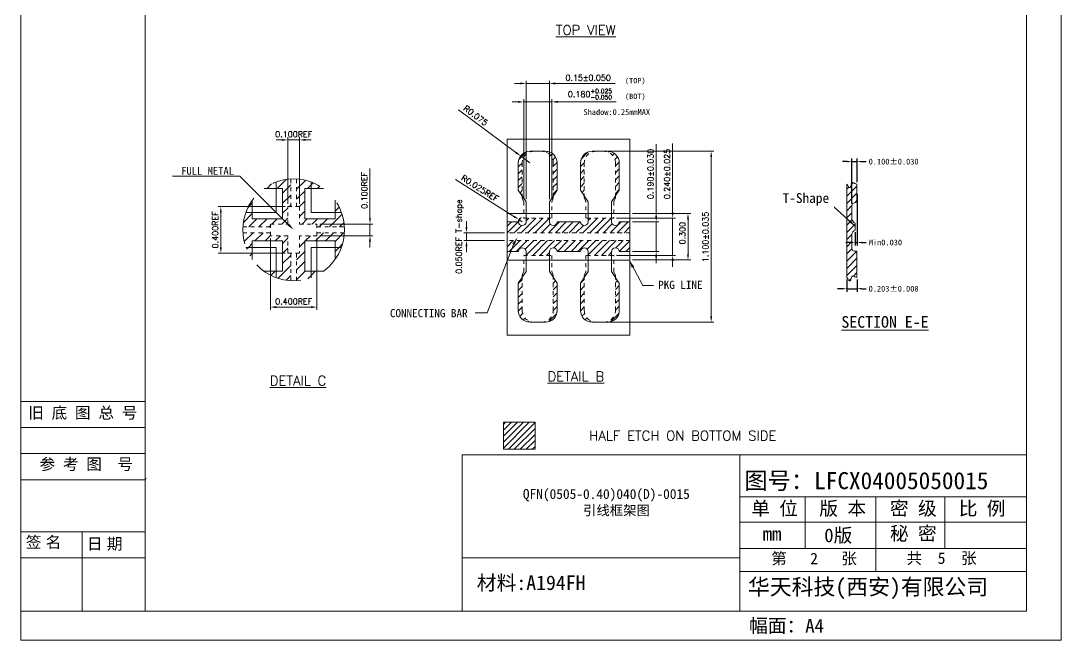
# Model space of a CAD drawing. Extents: x -140 to 3541, y -503 to -95.
# Drawn here: x 3329.83 to 3356.62, y -289.59 to -273.64 of the extents above; entities that cross this region are included whole.
import ezdxf
from ezdxf import colors
from ezdxf.entities.mleader import LeaderData, LeaderLine
from ezdxf.enums import TextEntityAlignment as Align
from ezdxf.math import Vec2, Vec3

# ---------------------------------------------------------------- set-up
doc = ezdxf.new("R2010")
doc.units = 0
doc.header["$LTSCALE"] = 5
doc.header["$MEASUREMENT"] = 0
doc.header["$PDMODE"] = 3
doc.linetypes.add('HIDDEN', pattern=[0.375, 0.25, -0.125])
doc.layers.get('0').update_dxf_attribs({"linetype": 'CONTINUOUS'})
doc.layers.get('Defpoints').update_dxf_attribs({"linetype": 'CONTINUOUS'})
for name, color, linetype in [('1', 7, 'CONTINUOUS'), ('1D', 4, 'CONTINUOUS'), ('2D', 4, 'CONTINUOUS'), ('EACH01', 4, 'CONTINUOUS'), ('ETCH', 4, 'CONTINUOUS'), ('PKG', 2, 'CONTINUOUS'), ('标注', 4, 'CONTINUOUS')]:
    doc.layers.add(name, color=color, linetype=linetype)
doc.layers.add('图层1实体', color=7, linetype='CONTINUOUS', lineweight=18)
doc.layers.add('标注线', color=3, linetype='CONTINUOUS', lineweight=18)
doc.styles.add('SIMPLEX', font='SIMPLEX')
doc.styles.get("Standard").update_dxf_attribs({"font": 'romans.shx', "bigfont": 'bigfont.shx'})
doc.styles.add('宋体', font='')
doc.styles.get('宋体').set_extended_font_data('SimSun')
doc.dimstyles.new('2', dxfattribs={"dimtxt": 0.21, "dimasz": 0.21, "dimexe": 0.07, "dimexo": 0.07, "dimgap": 0.07, "dimtad": 0, "dimdec": 3, "dimzin": 1, "dimdsep": 46, "dimtxsty": 'Standard', "dimcen": 0.009, "dimclrd": 256, "dimclre": 256, "dimclrt": 256, "dimadec": 0, "dimazin": 1, "dimtm": 1.25, "dimtfac": 1, "dimtdec": 3, "dimtofl": 0, "dimtmove": 0, "dimatfit": 3, "dimfxl": 0.0072, "dimtolj": 1, "dimtzin": 0, "dimlwd": -1, "dimlwe": -1, "dimarcsym": 0})
doc.dimstyles.new('ISO-25', dxfattribs={"dimtxt": 2.5, "dimasz": 2.5, "dimexe": 1.25, "dimexo": 0.625, "dimtad": 1, "dimtxsty": 'Standard', "dimcen": 2.5, "dimadec": 0, "dimazin": 0, "dimtfac": 1, "dimtmove": 0, "dimatfit": 3, "dimfxl": 1, "dimarcsym": 0})
doc.dimstyles.get("Standard").update_dxf_attribs({"dimscale": 4.5, "dimtxt": 0.16, "dimasz": 0.12, "dimexe": 0.08, "dimexo": 0.05, "dimgap": 0.08, "dimtad": 0, "dimdec": 3, "dimzin": 0, "dimdsep": 46, "dimtxsty": 'Standard', "dimcen": 0.09, "dimadec": 0, "dimazin": 0, "dimtfac": 1, "dimtdec": 3, "dimtmove": 0, "dimatfit": 3, "dimfxl": 1, "dimtolj": 1, "dimtzin": 0, "dimarcsym": 0})
doc.dimstyles.new('副本Standard', dxfattribs={"dimtxt": 0.05, "dimasz": 0.05, "dimexe": 0.07, "dimexo": 0.07, "dimgap": 0.07, "dimtad": 1, "dimzin": 1, "dimdsep": 46, "dimtxsty": 'SIMPLEX', "dimcen": 0.1, "dimclrd": 256, "dimclre": 256, "dimclrt": 256, "dimadec": 0, "dimazin": 0, "dimtfac": 1, "dimtofl": 0, "dimtmove": 0, "dimatfit": 0, "dimfxl": 1, "dimlwd": -1, "dimlwe": -1, "dimarcsym": 0})
pattern_1 = [(45, (1044.50145, -960.38272), (-0.129652448, 0.129652448), [])]

# ---------------------------------------------------------------- blocks, each defined once
blk = doc.blocks.new('*D126')
at = {"layer": 'Defpoints', "color": 0}
for p in [(3343.498, -275.731), (3342.778, -278.302), (3343.498, -278.302)]:
    blk.add_point(p, dxfattribs=at)
at = {"layer": '标注', "color": 4, "linetype": 'Continuous', "lineweight": 0}
for p, q in [((3342.778, -278.232), (3342.778, -275.661)), ((3343.498, -278.232), (3343.498, -275.661)), ((3342.628, -275.731), (3342.478, -275.731)), ((3342.778, -275.731), (3343.498, -275.731)), ((3343.648, -275.731), (3345.154, -275.731))]:
    blk.add_line(p, q, dxfattribs=at)
at = {"layer": '标注', "color": 4}
for points in [[(3342.628, -275.756), (3342.628, -275.706), (3342.778, -275.731)], [(3343.648, -275.706), (3343.648, -275.756), (3343.498, -275.731)]]:
    blk.add_solid(points, dxfattribs=at)
at = {"layer": '标注', "color": 4, "lineweight": 0, "insert": (3344.483, -275.531), "char_height": 0.15, "attachment_point": 5, "style": 'SIMPLEX'}
blk.add_mtext('\\A1;0.180{\\H0.74667x;\\S+0.025^ -0.050;}', dxfattribs=at)
blk = doc.blocks.new('*D127')
at = {"layer": 'Defpoints', "color": 0}
for p in [(3345.512, -278.822), (3345.512, -279.582), (3346.189, -279.582)]:
    blk.add_point(p, dxfattribs=at)
at = {"layer": '标注', "linetype": 'Continuous', "lineweight": 0}
for p, q in [((3346.189, -278.672), (3346.189, -276.815)), ((3345.582, -278.822), (3346.259, -278.822)), ((3346.189, -278.822), (3346.189, -279.582)), ((3345.582, -279.582), (3346.259, -279.582)), ((3346.189, -279.732), (3346.189, -279.882))]:
    blk.add_line(p, q, dxfattribs=at)
at = {"layer": '标注'}
for points in [[(3346.164, -278.672), (3346.214, -278.672), (3346.189, -278.822)], [(3346.214, -279.732), (3346.164, -279.732), (3346.189, -279.582)]]:
    blk.add_solid(points, dxfattribs=at)
at = {"layer": '标注', "lineweight": 0, "insert": (3346.044, -277.585), "char_height": 0.15, "attachment_point": 5, "rotation": 90, "style": 'SIMPLEX'}
blk.add_mtext('0.190%%P0.030', dxfattribs=at)
blk = doc.blocks.new('*D128')
at = {"layer": 'Defpoints', "color": 0}
for p in [(3345.098, -278.722), (3345.098, -279.682), (3346.613, -279.682)]:
    blk.add_point(p, dxfattribs=at)
at = {"layer": '标注', "color": 1, "linetype": 'Continuous', "lineweight": 0}
for p, q in [((3346.613, -278.572), (3346.613, -276.804)), ((3345.168, -278.722), (3346.683, -278.722)), ((3346.613, -278.722), (3346.613, -279.682)), ((3345.168, -279.682), (3346.683, -279.682)), ((3346.613, -279.832), (3346.613, -279.982))]:
    blk.add_line(p, q, dxfattribs=at)
at = {"layer": '标注', "color": 1}
for points in [[(3346.588, -278.572), (3346.638, -278.572), (3346.613, -278.722)], [(3346.638, -279.832), (3346.588, -279.832), (3346.613, -279.682)]]:
    blk.add_solid(points, dxfattribs=at)
at = {"layer": '标注', "color": 0, "lineweight": 0, "insert": (3346.468, -277.588), "char_height": 0.15, "attachment_point": 5, "rotation": 90, "style": 'SIMPLEX'}
blk.add_mtext('0.240%%P0.025', dxfattribs=at)
blk = doc.blocks.new('*D129')
at = {"layer": 'Defpoints', "color": 0}
for p in [(3345.512, -278.602), (3345.512, -279.802), (3347.008, -279.802)]:
    blk.add_point(p, dxfattribs=at)
at = {"layer": '标注', "linetype": 'Continuous', "lineweight": 0}
for p, q in [((3345.582, -278.602), (3347.078, -278.602)), ((3347.008, -278.752), (3347.008, -279.652)), ((3345.582, -279.802), (3347.078, -279.802))]:
    blk.add_line(p, q, dxfattribs=at)
at = {"layer": '标注'}
for points in [[(3347.033, -278.752), (3346.983, -278.752), (3347.008, -278.602)], [(3346.983, -279.652), (3347.033, -279.652), (3347.008, -279.802)]]:
    blk.add_solid(points, dxfattribs=at)
at = {"layer": '标注', "lineweight": 0, "insert": (3346.863, -279.111), "char_height": 0.15, "attachment_point": 5, "rotation": 90, "style": 'SIMPLEX'}
blk.add_mtext('0.300', dxfattribs=at)
blk = doc.blocks.new('*D130')
at = {"layer": 'Defpoints', "color": 0}
for p in [(3344.772, -277.002), (3344.738, -281.402), (3347.605, -281.402)]:
    blk.add_point(p, dxfattribs=at)
at = {"layer": '标注', "linetype": 'Continuous', "lineweight": 0}
for p, q in [((3344.842, -277.002), (3347.675, -277.002)), ((3347.605, -277.152), (3347.605, -281.252)), ((3344.808, -281.402), (3347.675, -281.402))]:
    blk.add_line(p, q, dxfattribs=at)
at = {"layer": '标注'}
for points in [[(3347.63, -277.152), (3347.58, -277.152), (3347.605, -277.002)], [(3347.58, -281.252), (3347.63, -281.252), (3347.605, -281.402)]]:
    blk.add_solid(points, dxfattribs=at)
at = {"layer": '标注', "lineweight": 0, "insert": (3347.46, -279.208), "char_height": 0.15, "attachment_point": 5, "rotation": 90, "style": 'SIMPLEX'}
blk.add_mtext('1.100%%P0.035', dxfattribs=at)
blk = doc.blocks.new('*D158')
at = {"layer": 'Defpoints', "color": 0}
for p in [(3342.698, -277.123), (3342.938, -277.302)]:
    blk.add_point(p, dxfattribs=at)
at = {"layer": '标注', "linetype": 'Continuous', "lineweight": 0}
for p, q in [((3341.098, -275.933), (3342.577, -277.034)), ((3342.938, -277.302), (3342.698, -277.123))]:
    blk.add_line(p, q, dxfattribs=at)
at = {"layer": '标注'}
blk.add_solid([(3342.562, -277.054), (3342.592, -277.014), (3342.698, -277.123)], dxfattribs=at)
at = {"layer": '标注', "lineweight": 0, "insert": (3341.541, -276.082), "char_height": 0.15, "attachment_point": 5, "rotation": 323.3438, "style": 'SIMPLEX'}
blk.add_mtext('R0.075', dxfattribs=at)
blk = doc.blocks.new('*D160')
at = {"layer": 'Defpoints', "color": 0}
for p in [(3342.654, -278.761), (3342.739, -278.815)]:
    blk.add_point(p, dxfattribs=at)
at = {"layer": '标注', "linetype": 'Continuous', "lineweight": 0}
for p, q in [((3341.018, -277.727), (3342.527, -278.681)), ((3342.739, -278.815), (3342.654, -278.761))]:
    blk.add_line(p, q, dxfattribs=at)
at = {"layer": '标注', "linetype": 'Continuous'}
blk.add_arc((3342.739, -278.815), 0.1, 106.7349, 184.3621, dxfattribs=at)
at = {"layer": '标注'}
blk.add_solid([(3342.514, -278.702), (3342.541, -278.66), (3342.654, -278.761)], dxfattribs=at)
at = {"layer": '标注', "lineweight": 0, "insert": (3341.65, -277.955), "char_height": 0.15, "attachment_point": 5, "rotation": 327.7095, "style": 'SIMPLEX'}
blk.add_mtext('R0.025REF', dxfattribs=at)
blk = doc.blocks.new('*D358')
at = {"layer": 'Defpoints', "color": 0}
for p in [(3343.438, -275.255), (3342.838, -278.302), (3343.438, -278.302)]:
    blk.add_point(p, dxfattribs=at)
at = {"layer": '标注', "color": 4, "linetype": 'Continuous', "lineweight": 0}
for p, q in [((3342.688, -275.255), (3342.538, -275.255)), ((3342.838, -278.232), (3342.838, -275.185)), ((3342.838, -275.255), (3343.438, -275.255)), ((3343.438, -278.232), (3343.438, -275.185)), ((3343.588, -275.255), (3345.135, -275.255))]:
    blk.add_line(p, q, dxfattribs=at)
at = {"layer": '标注', "color": 4}
for points in [[(3342.688, -275.28), (3342.688, -275.23), (3342.838, -275.255)], [(3343.588, -275.23), (3343.588, -275.28), (3343.438, -275.255)]]:
    blk.add_solid(points, dxfattribs=at)
at = {"layer": '标注', "color": 4, "lineweight": 0, "insert": (3344.437, -275.11), "char_height": 0.15, "attachment_point": 5, "style": 'SIMPLEX'}
blk.add_mtext('\\A1;0.15%%P0.050', dxfattribs=at)
blk = doc.blocks.new('*D359')
at = {"layer": 'Defpoints', "color": 0}
for p in [(3337.004, -276.71), (3336.704, -278.426), (3337.004, -278.426)]:
    blk.add_point(p, dxfattribs=at)
at = {"layer": '标注', "linetype": 'Continuous', "lineweight": 0}
for p, q in [((3336.554, -276.71), (3336.404, -276.71)), ((3336.704, -278.356), (3336.704, -276.64)), ((3336.704, -276.71), (3337.004, -276.71)), ((3337.004, -278.356), (3337.004, -276.64)), ((3337.154, -276.71), (3337.304, -276.71))]:
    blk.add_line(p, q, dxfattribs=at)
at = {"layer": '标注'}
for points in [[(3336.554, -276.735), (3336.554, -276.685), (3336.704, -276.71)], [(3337.154, -276.685), (3337.154, -276.735), (3337.004, -276.71)]]:
    blk.add_solid(points, dxfattribs=at)
at = {"layer": '标注', "lineweight": 0, "insert": (3336.854, -276.565), "char_height": 0.15, "attachment_point": 5, "style": 'SIMPLEX'}
blk.add_mtext('0.100REF', dxfattribs=at)
blk = doc.blocks.new('*D360')
at = {"layer": 'Defpoints', "color": 0}
for p in [(3336.704, -278.426), (3334.978, -279.626), (3336.704, -279.626)]:
    blk.add_point(p, dxfattribs=at)
at = {"layer": '标注', "linetype": 'Continuous', "lineweight": 0}
for p, q in [((3336.634, -278.426), (3334.908, -278.426)), ((3334.978, -278.576), (3334.978, -279.476)), ((3336.634, -279.626), (3334.908, -279.626))]:
    blk.add_line(p, q, dxfattribs=at)
at = {"layer": '标注'}
for points in [[(3335.003, -278.576), (3334.953, -278.576), (3334.978, -278.426)], [(3334.953, -279.476), (3335.003, -279.476), (3334.978, -279.626)]]:
    blk.add_solid(points, dxfattribs=at)
at = {"layer": '标注', "lineweight": 0, "insert": (3334.833, -279.026), "char_height": 0.15, "attachment_point": 5, "rotation": 90, "style": 'SIMPLEX'}
blk.add_mtext('0.400REF', dxfattribs=at)
blk = doc.blocks.new('*D361')
at = {"layer": 'Defpoints', "color": 0}
for p in [(3337.454, -278.876), (3337.454, -279.176), (3338.819, -279.176)]:
    blk.add_point(p, dxfattribs=at)
at = {"layer": '标注', "linetype": 'Continuous', "lineweight": 0}
for p, q in [((3338.819, -278.726), (3338.819, -277.443)), ((3337.524, -278.876), (3338.889, -278.876)), ((3338.819, -278.876), (3338.819, -279.176)), ((3337.524, -279.176), (3338.889, -279.176)), ((3338.819, -279.326), (3338.819, -279.476))]:
    blk.add_line(p, q, dxfattribs=at)
at = {"layer": '标注'}
for points in [[(3338.794, -278.726), (3338.844, -278.726), (3338.819, -278.876)], [(3338.844, -279.326), (3338.794, -279.326), (3338.819, -279.176)]]:
    blk.add_solid(points, dxfattribs=at)
at = {"layer": '标注', "lineweight": 0, "insert": (3338.674, -278.01), "char_height": 0.15, "attachment_point": 5, "rotation": 90, "style": 'SIMPLEX'}
blk.add_mtext('0.100REF', dxfattribs=at)
blk = doc.blocks.new('*D362')
at = {"layer": 'Defpoints', "color": 0}
for p in [(3336.254, -279.176), (3337.454, -279.176), (3337.454, -281.015)]:
    blk.add_point(p, dxfattribs=at)
at = {"layer": '标注', "linetype": 'Continuous', "lineweight": 0}
for p, q in [((3336.254, -279.246), (3336.254, -281.085)), ((3337.454, -279.246), (3337.454, -281.085)), ((3336.404, -281.015), (3337.304, -281.015))]:
    blk.add_line(p, q, dxfattribs=at)
at = {"layer": '标注'}
for points in [[(3336.404, -280.99), (3336.404, -281.04), (3336.254, -281.015)], [(3337.304, -281.04), (3337.304, -280.99), (3337.454, -281.015)]]:
    blk.add_solid(points, dxfattribs=at)
at = {"layer": '标注', "lineweight": 0, "insert": (3336.854, -280.87), "char_height": 0.15, "attachment_point": 5, "style": 'SIMPLEX'}
blk.add_mtext('0.400REF', dxfattribs=at)
blk = doc.blocks.new('*D363')
at = {"layer": 'Defpoints', "color": 0}
for p in [(3342.351, -279.102), (3341.303, -279.302), (3342.351, -279.302)]:
    blk.add_point(p, dxfattribs=at)
at = {"layer": '标注', "linetype": 'Continuous', "lineweight": 0}
for p, q in [((3341.303, -278.952), (3341.303, -278.802)), ((3342.281, -279.102), (3341.233, -279.102)), ((3341.303, -279.102), (3341.303, -279.302)), ((3342.281, -279.302), (3341.233, -279.302)), ((3341.303, -279.452), (3341.303, -279.602))]:
    blk.add_line(p, q, dxfattribs=at)
at = {"layer": '标注'}
for points in [[(3341.278, -278.952), (3341.328, -278.952), (3341.303, -279.102)], [(3341.328, -279.452), (3341.278, -279.452), (3341.303, -279.302)]]:
    blk.add_solid(points, dxfattribs=at)
at = {"layer": '标注', "lineweight": 0, "insert": (3341.133, -279.202), "char_height": 0.15, "attachment_point": 5, "rotation": 90, "style": 'SIMPLEX'}
blk.add_mtext('0.050REF T-shape', dxfattribs=at)
blk = doc.blocks.new('*D370')
at = {"layer": 'Defpoints', "color": 0}
for p in [(3351.097, -280.255), (3351.36, -280.255), (3351.36, -280.542)]:
    blk.add_point(p, dxfattribs=at)
at = {"layer": '标注', "color": 0, "lineweight": -2}
for p, q in [((3351.097, -280.305), (3351.097, -280.622)), ((3351.36, -280.305), (3351.36, -280.622)), ((3350.977, -280.542), (3350.857, -280.542)), ((3351.097, -280.542), (3351.36, -280.542)), ((3351.48, -280.542), (3351.6, -280.542))]:
    blk.add_line(p, q, dxfattribs=at)
at = {"layer": '标注', "color": 0}
for points in [[(3350.977, -280.562), (3350.977, -280.522), (3351.097, -280.542)], [(3351.48, -280.522), (3351.48, -280.562), (3351.36, -280.542)]]:
    blk.add_solid(points, dxfattribs=at)
at = {"layer": '标注', "color": 0, "insert": (3352.302, -280.542), "char_height": 0.15, "attachment_point": 5, "style": '宋体'}
blk.add_mtext('\\A1;0.203%%p0.008', dxfattribs=at)
blk = doc.blocks.new('*D371')
at = {"layer": 'Defpoints', "color": 0}
for p in [(3351.36, -277.269), (3351.36, -277.852), (3351.228, -278.394)]:
    blk.add_point(p, dxfattribs=at)
at = {"layer": '标注', "color": 0, "lineweight": -2}
for p, q in [((3351.108, -277.269), (3350.988, -277.269)), ((3351.228, -278.344), (3351.228, -277.189)), ((3351.228, -277.269), (3351.36, -277.269)), ((3351.36, -277.802), (3351.36, -277.189)), ((3351.48, -277.269), (3351.6, -277.269))]:
    blk.add_line(p, q, dxfattribs=at)
at = {"layer": '标注', "color": 0}
for points in [[(3351.108, -277.289), (3351.108, -277.249), (3351.228, -277.269)], [(3351.48, -277.249), (3351.48, -277.289), (3351.36, -277.269)]]:
    blk.add_solid(points, dxfattribs=at)
at = {"layer": '标注', "color": 0, "insert": (3352.303, -277.269), "char_height": 0.15, "attachment_point": 5, "style": '宋体'}
blk.add_mtext('\\A1;0.100%%p0.030', dxfattribs=at)
blk = doc.blocks.new('*D372')
at = {"layer": 'Defpoints', "color": 0}
for p in [(3351.36, -278.058), (3351.311, -279.033), (3351.36, -279.351)]:
    blk.add_point(p, dxfattribs=at)
at = {"layer": '标注', "color": 0, "lineweight": -2}
for p, q in [((3351.36, -278.108), (3351.36, -279.431)), ((3351.311, -279.083), (3351.311, -279.431)), ((3351.191, -279.351), (3351.071, -279.351)), ((3351.311, -279.351), (3351.36, -279.351)), ((3351.48, -279.351), (3351.6, -279.351))]:
    blk.add_line(p, q, dxfattribs=at)
at = {"layer": '标注', "color": 0}
for points in [[(3351.191, -279.371), (3351.191, -279.331), (3351.311, -279.351)], [(3351.48, -279.331), (3351.48, -279.371), (3351.36, -279.351)]]:
    blk.add_solid(points, dxfattribs=at)
at = {"layer": '标注', "color": 0, "insert": (3352.092, -279.351), "char_height": 0.15, "attachment_point": 5, "style": '宋体'}
blk.add_mtext('\\A1;Min0.030', dxfattribs=at)

msp = doc.modelspace()

# ---------------------------------------------------------------- hatches: boundary and pattern name
at = {"layer": 'EACH01', "lineweight": 0}
h = msp.add_hatch(dxfattribs=at)
h.set_pattern_fill('ANSI31', color=256, scale=1.050834, style=0)
h.set_pattern_definition([(45, (3611.33885, -458.54872), (-0.092881465, 0.092881465), [])])
edge = h.paths.add_edge_path()
edge.add_spline(control_points=[(3351.09652, -277.85176), (3351.12958, -277.90021), (3351.20079, -278.00461), (3351.21258, -277.77577), (3351.30514, -277.83656), (3351.34216, -277.84689), (3351.35961, -277.85176)], knot_values=[0, 0, 0, 0, 0.11965712, 0.25780492, 0.32154284, 0.37839651, 0.37839651, 0.37839651, 0.37839651], degree=3, periodic=0)
edge.add_line((3351.35961, -277.85176), (3351.35961, -278.26478))
edge.add_ellipse((3351.29481, -278.26478), major_axis=(-0.0648, 0), ratio=1, start_angle=450, end_angle=540, ccw=False)
edge.add_line((3351.29481, -278.32958), (3351.29287, -278.32958))
edge.add_ellipse((3351.29287, -278.39438), major_axis=(0.0648, 0), ratio=1, start_angle=90, end_angle=180.004746)
edge.add_line((3351.22807, -278.39438), (3351.2281, -278.75726))
edge.add_ellipse((3351.36686, -278.72016), major_axis=(0.14363, 0), ratio=1, start_angle=194.969301, end_angle=246.937464)
edge.add_line((3351.31059, -278.85231), (3351.31059, -279.03318))
edge.add_ellipse((3351.34159, -279.14242), major_axis=(0.11354, 0), ratio=1, start_angle=105.841884, end_angle=181.834624)
edge.add_line((3351.2281, -279.14605), (3351.22903, -279.50894))
edge.add_ellipse((3351.29383, -279.50894), major_axis=(0.0648, 0), ratio=1, start_angle=180.004746, end_angle=270.004746)
edge.add_line((3351.29383, -279.57374), (3351.35961, -279.57374))
edge.add_line((3351.35961, -279.57374), (3351.35961, -280.25525))
edge.add_spline(control_points=[(3351.35961, -280.25525), (3351.34216, -280.25038), (3351.30514, -280.24005), (3351.21258, -280.17927), (3351.20079, -280.4081), (3351.12958, -280.30371), (3351.09652, -280.25525)], knot_values=[-0.37839651, -0.37839651, -0.37839651, -0.37839651, -0.32154284, -0.25780492, -0.11965712, 0, 0, 0, 0], degree=3, periodic=0)
edge.add_line((3351.09652, -280.25525), (3351.09652, -277.85176))
at = {"layer": 'ETCH', "lineweight": 0}
h = msp.add_hatch(dxfattribs=at)
h.set_pattern_fill('ANSI31', color=256)
h.set_pattern_definition([(45, (3342.6987, -281.05729), (-0.0883883, 0.0883883), [])])
h.paths.add_polyline_path([(3342.73831, -280.25248), (3342.63831, -280.40248), (3342.63831, -281.10248, 0.41421356), (3342.93831, -281.40248), (3343.03831, -281.40248, -0.41421356), (3342.73831, -281.10248)])
h.paths.add_polyline_path([(3343.63831, -280.40248), (3343.53831, -280.25248), (3343.53831, -281.10248, -0.41421356), (3343.23831, -281.40248), (3343.33831, -281.40248, 0.41421356), (3343.63831, -281.10248)])
h.paths.add_polyline_path([(3344.33831, -280.25248), (3344.23831, -280.40248), (3344.23831, -281.10248, 0.41421356), (3344.53831, -281.40248), (3344.63831, -281.40248, -0.41421356), (3344.33831, -281.10248)])
h.paths.add_polyline_path([(3345.23831, -280.40248), (3345.13831, -280.25248), (3345.13831, -281.10248, -0.41421356), (3344.83831, -281.40248), (3344.93831, -281.40248, 0.41421356), (3345.23831, -281.10248)])
h.paths.add_polyline_path([(3342.73831, -277.30248, -0.41421356), (3343.03831, -277.00248), (3342.93831, -277.00248, 0.41421356), (3342.63831, -277.30248), (3342.63831, -278.00248), (3342.73831, -278.15248)])
h.paths.add_polyline_path([(3343.63831, -277.30248, 0.41421356), (3343.33831, -277.00248), (3343.23831, -277.00248, -0.41421356), (3343.53831, -277.30248), (3343.53831, -278.15248), (3343.63831, -278.00248)])
h.paths.add_polyline_path([(3344.33831, -277.30248, -0.41421356), (3344.63831, -277.00248), (3344.53831, -277.00248, 0.41421356), (3344.23831, -277.30248), (3344.23831, -278.00248), (3344.33831, -278.15248)])
h.paths.add_polyline_path([(3345.23831, -277.30248, 0.41421356), (3344.93831, -277.00248), (3344.83831, -277.00248, -0.41421356), (3345.13831, -277.30248), (3345.13831, -278.15248), (3345.23831, -278.00248)])
edge = h.paths.add_edge_path()
edge.add_line((3345.03831, -278.82248), (3345.03831, -278.72248))
edge.add_line((3345.03831, -278.72248), (3344.43831, -278.72248))
edge.add_line((3344.43831, -278.72248), (3344.43831, -278.82248))
edge.add_arc((3344.3386, -278.81488), 0.1, 184.362064, 355.637936, ccw=False)
edge.add_line((3344.23888, -278.82248), (3343.63773, -278.82248))
edge.add_arc((3343.53802, -278.81488), 0.1, 184.362064, 355.637936, ccw=False)
edge.add_line((3343.43831, -278.82248), (3343.43831, -278.72248))
edge.add_line((3343.43831, -278.72248), (3342.83831, -278.72248))
edge.add_line((3342.83831, -278.72248), (3342.83831, -278.82248))
edge.add_arc((3342.7386, -278.81488), 0.1, 184.362064, 355.637936, ccw=False)
edge.add_line((3342.63888, -278.82248), (3342.35068, -278.82248))
edge.add_line((3342.35068, -278.82248), (3342.35068, -279.10248))
edge.add_line((3342.35068, -279.10248), (3345.51237, -279.10248))
edge.add_line((3345.51237, -279.10248), (3345.51237, -278.82248))
edge.add_line((3345.51237, -278.82248), (3345.23773, -278.82248))
edge.add_arc((3345.13802, -278.81488), 0.1, 184.362064, 355.637936, ccw=False)
edge = h.paths.add_edge_path()
edge.add_line((3342.35068, -279.30248), (3342.35068, -279.58248))
edge.add_line((3342.35068, -279.58248), (3342.3972, -279.58248))
edge.add_line((3342.3972, -279.58248), (3342.63888, -279.58248))
edge.add_arc((3342.7386, -279.59009), 0.1, 4.362064, 175.637936, ccw=False)
edge.add_line((3342.83831, -279.58248), (3342.83831, -279.68248))
edge.add_line((3342.83831, -279.68248), (3343.43831, -279.68248))
edge.add_line((3343.43831, -279.68248), (3343.43831, -279.58248))
edge.add_arc((3343.53802, -279.59009), 0.1, 4.362064, 175.637936, ccw=False)
edge.add_line((3343.63773, -279.58248), (3344.23888, -279.58248))
edge.add_arc((3344.3386, -279.59009), 0.1, 4.362064, 175.637936, ccw=False)
edge.add_line((3344.43831, -279.58248), (3344.43831, -279.68248))
edge.add_line((3344.43831, -279.68248), (3345.03831, -279.68248))
edge.add_line((3345.03831, -279.68248), (3345.03831, -279.58248))
edge.add_arc((3345.13802, -279.59009), 0.1, 4.362064, 175.637936, ccw=False)
edge.add_line((3345.23773, -279.58248), (3345.51237, -279.58248))
edge.add_line((3345.51237, -279.58248), (3345.51237, -279.30248))
edge.add_line((3345.51237, -279.30248), (3342.35068, -279.30248))
at = {"layer": 'ETCH', "lineweight": 13}
h = msp.add_hatch(dxfattribs=at)
h.set_pattern_fill('ANSI31', color=256, scale=0.05775)
h.set_pattern_definition(pattern_1)
h.paths.add_polyline_path([(3336.92894, -278.42609), (3336.92894, -277.71738, -0.07342397), (3337.30394, -277.79489), (3337.30394, -277.96109), (3337.13894, -277.96109), (3337.13894, -278.74109), (3337.91894, -278.74109), (3337.91894, -278.57609), (3338.08513, -278.57609, -0.07342397), (3338.16264, -278.95109), (3337.45394, -278.95109), (3337.45394, -278.87609), (3337.00394, -278.87609), (3337.00394, -278.42609)])
h.paths.add_polyline_path([(3335.54523, -278.95109, -0.07342397), (3335.62275, -278.57609), (3335.78894, -278.57609), (3335.78894, -278.74109), (3336.56894, -278.74109), (3336.56894, -277.96109), (3336.40394, -277.96109), (3336.40394, -277.79489, -0.07342397), (3336.77894, -277.71738), (3336.77894, -278.42609), (3336.70394, -278.42609), (3336.70394, -278.87609), (3336.25394, -278.87609), (3336.25394, -278.95109)])
h.paths.add_polyline_path([(3335.54523, -279.10109), (3336.25394, -279.10109), (3336.25394, -279.17609), (3336.70394, -279.17609), (3336.70394, -279.62609), (3336.77894, -279.62609), (3336.77894, -280.33479, -0.07342397), (3336.40394, -280.25728), (3336.40394, -280.09109), (3336.56894, -280.09109), (3336.56894, -279.31109), (3335.78894, -279.31109), (3335.78894, -279.47609), (3335.62275, -279.47609, -0.07342397)])
h.paths.add_polyline_path([(3336.92894, -279.62609), (3337.00394, -279.62609), (3337.00394, -279.17609), (3337.45394, -279.17609), (3337.45394, -279.10109), (3338.16264, -279.10109, -0.07342397), (3338.08513, -279.47609), (3337.91894, -279.47609), (3337.91894, -279.31109), (3337.13894, -279.31109), (3337.13894, -280.09109), (3337.30394, -280.09109), (3337.30394, -280.25728, -0.07342397), (3336.92894, -280.33479)])
h = msp.add_hatch(dxfattribs=at)
h.set_pattern_fill('ANSI31', color=256, scale=0.05775)
h.set_pattern_definition(pattern_1)
edge = h.paths.add_edge_path()
edge.add_arc((3336.85394, -279.02609), 1.31085, 110.077346, 125.664087)
edge.add_line((3336.08967, -277.96109), (3336.40394, -277.96109))
edge.add_line((3336.40394, -277.96109), (3336.40394, -277.79489))
edge = h.paths.add_edge_path()
edge.add_arc((3336.85394, -279.02609), 1.31085, 144.335913, 159.922654)
edge.add_line((3335.62275, -278.57609), (3335.78894, -278.57609))
edge.add_line((3335.78894, -278.57609), (3335.78894, -278.26182))
h = msp.add_hatch(dxfattribs=at)
h.set_pattern_fill('ANSI31', color=256, scale=0.05775)
h.set_pattern_definition(pattern_1)
edge = h.paths.add_edge_path()
edge.add_arc((3336.85394, -279.02609), 1.31085, 20.077346, 35.664087)
edge.add_line((3337.91894, -278.26182), (3337.91894, -278.57609))
edge.add_line((3337.91894, -278.57609), (3338.08513, -278.57609))
edge = h.paths.add_edge_path()
edge.add_arc((3336.85394, -279.02609), 1.31085, 54.335913, 69.922654)
edge.add_line((3337.30394, -277.79489), (3337.30394, -277.96109))
edge.add_line((3337.30394, -277.96109), (3337.61821, -277.96109))
h = msp.add_hatch(dxfattribs=at)
h.set_pattern_fill('ANSI31', color=256, scale=0.05775)
h.set_pattern_definition(pattern_1)
edge = h.paths.add_edge_path()
edge.add_arc((3336.85394, -279.02609), 1.31085, 200.077346, 215.664087)
edge.add_line((3335.78894, -279.79035), (3335.78894, -279.47609))
edge.add_line((3335.78894, -279.47609), (3335.62275, -279.47609))
edge = h.paths.add_edge_path()
edge.add_arc((3336.85394, -279.02609), 1.31085, 234.335913, 249.922654)
edge.add_line((3336.40394, -280.25728), (3336.40394, -280.09109))
edge.add_line((3336.40394, -280.09109), (3336.08967, -280.09109))
h = msp.add_hatch(dxfattribs=at)
h.set_pattern_fill('ANSI31', color=256, scale=0.05775)
h.set_pattern_definition(pattern_1)
edge = h.paths.add_edge_path()
edge.add_arc((3336.85394, -279.02609), 1.31085, 290.077346, 305.664087)
edge.add_line((3337.61821, -280.09109), (3337.30394, -280.09109))
edge.add_line((3337.30394, -280.09109), (3337.30394, -280.25728))
edge = h.paths.add_edge_path()
edge.add_arc((3336.85394, -279.02609), 1.31085, 324.335913, 339.922654)
edge.add_line((3338.08513, -279.47609), (3337.91894, -279.47609))
edge.add_line((3337.91894, -279.47609), (3337.91894, -279.79035))
at = {"layer": 'ETCH', "lineweight": 0}
h = msp.add_hatch(dxfattribs=at)
h.set_pattern_fill('ANSI31', color=256, scale=0.8712, style=0)
h.set_pattern_definition([(45, (3386.20067, -226.22606), (-0.07700393, 0.07700393), [])])
h.paths.add_polyline_path([(3343.07034, -283.98176), (3342.25339, -283.98176), (3342.25339, -284.67608), (3343.07034, -284.67608)])

# ---------------------------------------------------------------- linework, layer by layer
at = {"color": 7, "lineweight": 0}
for p, q in [((3351.31059, -278.85231, -0.00007), (3351.31059, -279.03318, -0.00007)), ((3351.22903, -279.50894, 0.00028), (3351.2281, -279.14605, -0.00007)), ((3351.35961, -279.57374, 0.00028), (3351.29383, -279.57374, 0.00028)), ((3351.35961, -280.25525, 0.00028), (3351.35961, -279.57374, 0.00028))]:
    msp.add_line(p, q, dxfattribs=at)
at = {"color": 7, "lineweight": 0, "elevation": 0.00028}
msp.add_lwpolyline([(3351.09652, -277.85176), (3351.09652, -280.25525)], dxfattribs=at)
at = {"color": 7, "lineweight": 0, "elevation": -0.00007}
msp.add_lwpolyline([(3351.31059, -278.85231), (3351.31059, -278.85231, -0.23072187), (3351.2281, -278.75726), (3351.22807, -278.39438, -0.41423783), (3351.29287, -278.32958), (3351.29481, -278.32958, 0.41421356), (3351.35961, -278.26478), (3351.35961, -277.85176)], format="xyb", dxfattribs=at)
at = {"color": 7, "lineweight": 0}
for centre, radius, start, end in [((3351.34159, -279.14242, -0.00007), 0.11354, 105.841884, 181.834624), ((3351.29383, -279.50894, 0.00028), 0.0648, 180.004746, 270.004746)]:
    msp.add_arc(centre, radius, start, end, dxfattribs=at)
for points in [[(3351.09652, -277.85176, -0.00007), (3351.18238, -277.9351, -0.00007), (3351.24566, -277.8123, -0.00007), (3351.30589, -277.83315, -0.00007), (3351.35961, -277.85176, -0.00007)], [(3351.09652, -280.25525, 0.00028), (3351.18238, -280.3386, 0.00028), (3351.24566, -280.2158, 0.00028), (3351.30589, -280.23664, 0.00028), (3351.35961, -280.25525, 0.00028)]]:
    msp.add_spline(points, degree=3, dxfattribs=at)
at = {"layer": '1', "color": 7, "lineweight": 13}
for p, q in [((3337.13894, -278.74109), (3337.13894, -277.96109)), ((3337.91894, -278.74109), (3337.13894, -278.74109)), ((3335.78894, -279.31109), (3336.56894, -279.31109)), ((3336.56894, -279.31109), (3336.56894, -280.09109)), ((3337.13894, -280.09109), (3337.13894, -279.31109)), ((3337.13894, -279.31109), (3337.91894, -279.31109))]:
    msp.add_line(p, q, dxfattribs=at)
at = {"layer": '1', "color": 7, "lineweight": 0}
for p, q in [((3342.25339, -283.98176), (3342.25339, -284.67608)), ((3343.07034, -283.98176), (3342.25339, -283.98176)), ((3343.07034, -284.67608), (3343.07034, -283.98176)), ((3342.25339, -284.67608), (3343.07034, -284.67608))]:
    msp.add_line(p, q, dxfattribs=at)
at = {"layer": '1', "linetype": 'Continuous', "lineweight": 0}
msp.add_lwpolyline([(3345.51237, -278.82248), (3345.23773, -278.82248, -0.92662528), (3345.03831, -278.82248), (3345.03831, -278.30248), (3345.23831, -278.00248), (3345.23831, -277.30248, 0.41421356), (3344.93831, -277.00248), (3344.53831, -277.00248, 0.41421356), (3344.23831, -277.30248), (3344.23831, -278.00248), (3344.43831, -278.30248), (3344.43831, -278.82248, -0.92662528), (3344.23888, -278.82248), (3343.63773, -278.82248, -0.92662528), (3343.43831, -278.82248), (3343.43831, -278.30248), (3343.63831, -278.00248), (3343.63831, -277.30248, 0.41421356), (3343.33831, -277.00248), (3342.93831, -277.00248, 0.41421356), (3342.63831, -277.30248), (3342.63831, -278.00248), (3342.83831, -278.30248), (3342.83831, -278.82248, -0.92662528), (3342.63888, -278.82248), (3342.35068, -278.82248)], format="xyb", dxfattribs=at)
at = {"layer": '1', "lineweight": 13}
for points in [[(3336.08967, -277.96109), (3336.56894, -277.96109), (3336.56894, -278.74109), (3335.78894, -278.74109), (3335.78894, -278.26182)], [(3337.61821, -277.96109), (3337.13894, -277.96109)], [(3337.91894, -278.74109), (3337.91894, -278.26182)], [(3335.78894, -279.31109), (3335.78894, -279.79035)], [(3337.91894, -279.31109), (3337.91894, -279.79035)], [(3336.08967, -280.09109), (3336.56894, -280.09109)], [(3337.61821, -280.09109), (3337.13894, -280.09109)]]:
    msp.add_lwpolyline(points, dxfattribs=at)
at = {"layer": '1', "lineweight": 0}
msp.add_lwpolyline([(3345.51237, -279.58248), (3345.23773, -279.58248, 0.92662528), (3345.03831, -279.58248), (3345.03831, -280.10248), (3345.23831, -280.40248), (3345.23831, -281.10248, -0.41421356), (3344.93831, -281.40248), (3344.53831, -281.40248, -0.41421356), (3344.23831, -281.10248), (3344.23831, -280.40248), (3344.43831, -280.10248), (3344.43831, -279.58248, 0.92662528), (3344.23888, -279.58248), (3343.63773, -279.58248, 0.92662528), (3343.43831, -279.58248), (3343.43831, -280.10248), (3343.63831, -280.40248), (3343.63831, -281.10248, -0.41421356), (3343.33831, -281.40248), (3342.93831, -281.40248, -0.41421356), (3342.63831, -281.10248), (3342.63831, -280.40248), (3342.83831, -280.10248), (3342.83831, -279.58248, 0.92662528), (3342.63888, -279.58248), (3342.35068, -279.58248)], format="xyb", dxfattribs=at)
at = {"layer": '1D', "linetype": 'HIDDEN', "lineweight": 0, "ltscale": 0.05}
for points in [[(3342.77831, -278.72248), (3343.49831, -278.72248), (3343.49831, -278.30248), (3343.53831, -278.20248), (3343.53831, -277.30248, 0.41421356), (3343.23831, -277.00248), (3343.03831, -277.00248, 0.41421356), (3342.73831, -277.30248), (3342.73831, -278.20248), (3342.77831, -278.30248)], [(3344.37831, -278.72248), (3344.37831, -278.30248), (3344.33831, -278.20248), (3344.33831, -277.30248, -0.41421356), (3344.63831, -277.00248), (3344.83831, -277.00248, -0.41421356), (3345.13831, -277.30248), (3345.13831, -278.20248), (3345.09831, -278.30248), (3345.09831, -278.72248)], [(3343.49831, -279.68248), (3343.49831, -280.10248), (3343.53831, -280.20248), (3343.53831, -281.10248, -0.41421356), (3343.23831, -281.40248), (3343.03831, -281.40248, -0.41421356), (3342.73831, -281.10248), (3342.73831, -280.20248), (3342.77831, -280.10248), (3342.77831, -279.68248)], [(3345.09831, -279.68248), (3344.37831, -279.68248), (3344.37831, -280.10248), (3344.33831, -280.20248), (3344.33831, -281.10248, 0.41421356), (3344.63831, -281.40248), (3344.83831, -281.40248, 0.41421356), (3345.13831, -281.10248), (3345.13831, -280.20248), (3345.09831, -280.10248)]]:
    msp.add_lwpolyline(points, format="xyb", close=True, dxfattribs=at)
for points in [[(3345.51237, -279.10248), (3342.35068, -279.10248)], [(3345.51237, -279.30248), (3342.35068, -279.30248)]]:
    msp.add_lwpolyline(points, dxfattribs=at)
at = {"layer": '2D', "color": 4, "linetype": 'HIDDEN', "lineweight": 13, "ltscale": 0.05}
for p, q in [((3336.77894, -278.42609), (3336.77894, -277.71738)), ((3336.92894, -278.42609), (3336.92894, -277.71738)), ((3335.54523, -278.95109), (3336.25394, -278.95109)), ((3335.54523, -279.10109), (3336.25394, -279.10109)), ((3337.45394, -278.95109), (3338.16264, -278.95109)), ((3337.45394, -279.10109), (3338.16708, -279.10109)), ((3336.77894, -280.33479), (3336.77894, -279.62609)), ((3336.92894, -280.33923), (3336.92894, -279.62609))]:
    msp.add_line(p, q, dxfattribs=at)
msp.add_lwpolyline([(3336.70394, -278.42609), (3337.00394, -278.42609), (3337.00394, -278.87609), (3337.45394, -278.87609), (3337.45394, -279.17609), (3337.00394, -279.17609), (3337.00394, -279.62609), (3336.70394, -279.62609), (3336.70394, -279.17609), (3336.25394, -279.17609), (3336.25394, -278.87609), (3336.70394, -278.87609), (3336.70394, -278.42609)], dxfattribs=at)
at = {"layer": 'PKG', "color": 2, "lineweight": 13, "ltscale": 0.1}
for points in [[(3336.40394, -277.79489), (3336.40394, -278.57609), (3335.62275, -278.57609)], [(3338.08513, -278.57609), (3337.30394, -278.57609), (3337.30394, -277.79489)], [(3335.62275, -279.47609), (3336.40394, -279.47609), (3336.40394, -280.25728)], [(3337.30394, -280.25728), (3337.30394, -279.47609), (3338.08513, -279.47609)]]:
    msp.add_lwpolyline(points, dxfattribs=at)
at = {"layer": 'PKG', "lineweight": 0}
for points in [[(3345.51237, -278.60248), (3342.35068, -278.60248)], [(3342.35068, -279.80248), (3345.51237, -279.80248)]]:
    msp.add_lwpolyline(points, dxfattribs=at)
at = {"layer": 'PKG', "linetype": 'Continuous', "lineweight": 0}
for points in [[(3345.51237, -278.60248), (3342.35068, -278.60248)], [(3342.35068, -279.80248), (3345.51237, -279.80248)]]:
    msp.add_lwpolyline(points, dxfattribs=at)
at = {"layer": '图层1实体', "lineweight": 0}
for p, q in [((3333.02872, -283.44759, 0.01474), (3329.827, -283.44759, 0.01474)), ((3333.02872, -284.11804, 0.01474), (3329.827, -284.11804, 0.01474)), ((3333.02872, -284.7885, 0.01474), (3329.827, -284.7885, 0.01474)), ((3341.19421, -288.84301, 0.01474), (3341.19421, -284.82231, 0.01474)), ((3341.19421, -284.82231, 0.01474), (3355.72605, -284.82231, 0.01474)), ((3348.33853, -284.82231, 0.01474), (3348.33853, -288.84301, 0.01474)), ((3333.02872, -285.45896, 0.01474), (3329.827, -285.45896, 0.01474)), ((3333.0453, -285.42383, 0.01474), (3333.0453, -285.44374, 0.01474)), ((3348.33853, -285.89827, 0.01474), (3355.72605, -285.89827, 0.01474)), ((3350.02874, -285.91183, 0.01474), (3350.02874, -287.23432, 0.01474)), ((3351.84805, -285.91183, 0.01474), (3351.84805, -287.82264, 0.01474)), ((3353.6201, -285.91183, 0.01474), (3353.6201, -287.23432, 0.01474)), ((3348.33853, -286.55566, 0.01474), (3355.72605, -286.55566, 0.01474)), ((3329.827, -286.79852, 0.01474), (3333.02872, -286.79988, 0.01474)), ((3331.4105, -286.79852, 0.01474), (3331.4105, -288.8292, 0.01474)), ((3331.4105, -288.8292, 0.01474), (3331.4105, -286.81843, 0.01474)), ((3348.33853, -287.23432, 0.01474), (3355.72605, -287.23432, 0.01474)), ((3333.02872, -287.47163, 0.01474), (3329.827, -287.47163, 0.01474)), ((3348.33853, -287.47163, 0.01474), (3341.19421, -287.47163, 0.01474)), ((3348.33853, -287.82264, 0.01474), (3355.72605, -287.82264, 0.01474)), ((3333.02662, -288.84517, 0.01474), (3329.83612, -288.84517, 0.01474))]:
    msp.add_line(p, q, dxfattribs=at)
at = {"layer": '图层1实体', "lineweight": 0, "elevation": 0.01474}
for points in [[(3329.827, -252.38987), (3356.61799, -252.38987), (3356.61799, -289.59274), (3329.827, -289.59274)], [(3333.02872, -253.14411), (3355.72605, -253.14411), (3355.72605, -288.84301), (3333.02872, -288.84301)]]:
    msp.add_lwpolyline(points, close=True, dxfattribs=at)
at = {"layer": '标注', "lineweight": 0}
for p, q in [((3342.5112, -279.39875), (3341.84041, -281.16131)), ((3341.84041, -281.16131), (3341.53056, -281.16131))]:
    msp.add_line(p, q, dxfattribs=at)
at = {"layer": '标注', "color": 2, "linetype": 'HIDDEN', "lineweight": 13}
msp.add_circle((3336.85394, -279.02609), 1.31085, dxfattribs=at)
at = {"layer": '标注', "lineweight": 0}
msp.add_solid([(3342.54118, -279.41681), (3342.61957, -279.21887), (3342.48122, -279.38069)], dxfattribs=at)
at = {"layer": '标注线', "color": 2, "lineweight": 0}
msp.add_lwpolyline([(3342.35068, -276.68841), (3345.51237, -276.68841), (3345.51237, -281.74187), (3342.35068, -281.74187)], close=True, dxfattribs=at)

# ---------------------------------------------------------------- texts
at = {"layer": '图层1实体', "lineweight": 0, "style": '宋体'}
for s, height, p in [('图号：LFCX04005050015', 0.4397689, (3348.4558, -285.70361, 0.02793)), ('单 位', 0.353554, (3348.63473, -286.37617, 0.01474)), ('版 本', 0.353554, (3350.38823, -286.37617, 0.01474)), ('密 级', 0.353554, (3352.20754, -286.37617, 0.01474)), ('比 例', 0.353554, (3353.97959, -286.37617, 0.01474)), ('mm', 0.353554, (3348.93241, -287.02919, 0.01474)), ('幅面：A4', 0.353554, (3348.58068, -289.39631, 0.01474))]:
    msp.add_text(s, height=height, dxfattribs=at).set_placement(p)
at = {"layer": '图层1实体', "color": 1, "lineweight": 0, "style": '宋体'}
for s, p in [('0版', (3350.5168, -287.06898, 0.01474)), ('秘 密', (3352.20754, -287.02, 0.01474))]:
    msp.add_text(s, height=0.353554, dxfattribs=at).set_placement(p)
at = {"layer": '图层1实体', "lineweight": 0, "attachment_point": 1, "style": '宋体'}
for s, insert, char_height in [('{\\fSimSun|b0|i0|c134|p2;旧 底 图 总 号}', (3330.01814, -283.58891, 0.01474), 0.2946284), ('{\\fSimSun|b0|i0|c134|p2;参 考 图  号}', (3330.30785, -284.91276, 0.01474), 0.2946284), ('{\\fￋￎￌﾣﾤ|b0|i0|c134|p2; 签 名}', (3329.84738, -286.92153, 0.01474), 0.2946284), ('{\\fￋￎￌﾣﾤ|b0|i0|c134|p2; 日 期}', (3331.42238, -286.96135, 0.01474), 0.2946284), ('{\\fSimSun|b0|i0|c134|p2;第   2   张}', (3349.15055, -287.34225, 0.01474), 0.2946284), ('{\\fSimSun|b0|i0|c134|p2;共  5  张}', (3352.63504, -287.33222, 0.01474), 0.2946284), ('材料:A194FH', (3341.56834, -287.92649, 0.02793), 0.373955), ('{\\fSimSun|b0|i0|c134|p2;华天科技(西安)有限公司}', (3348.55152, -288.01213, 0.01474), 0.4124798)]:
    msp.add_mtext(s, dxfattribs=dict(at, insert=insert, char_height=char_height))
at = {"layer": '图层1实体', "lineweight": 0, "insert": (3342.75624, -285.7012, 0.02235), "char_height": 0.252761, "width": 8.6928729, "attachment_point": 1, "style": '宋体'}
msp.add_mtext('QFN(0505-0.40)040(D)-0015\\P         引线框架图', dxfattribs=at)
at = {"layer": '标注', "color": 6, "lineweight": 13, "style": '宋体'}
for s, p in [('(TOP)', (3345.91509, -275.1817)), ('(BOT)', (3345.91509, -275.58557))]:
    msp.add_text(s, height=0.135, dxfattribs=at).set_placement(p, align=Align.MIDDLE_RIGHT)
at = {"layer": '标注', "lineweight": 0, "style": '宋体'}
msp.add_text('CONNECTING BAR', height=0.21, dxfattribs=at).set_placement((3339.33231, -281.2756))
at = {"layer": '标注', "lineweight": 0, "style": 'SIMPLEX'}
msp.add_text('HALF ETCH ON BOTTOM SIDE', height=0.25, dxfattribs=at).set_placement((3349.28452, -284.32553, -0.06831), align=Align.MIDDLE_RIGHT)
at = {"layer": '标注', "lineweight": 0}
for s, insert, char_height, attachment_point, style in [('\\A1;{\\LTOP VIEW}', (3344.3745, -273.88183), 0.25, 5, 'SIMPLEX'), ('\\A1;PKG LINE', (3346.23972, -280.55063, -0.1641), 0.21, 7, '宋体')]:
    msp.add_mtext(s, dxfattribs=dict(at, insert=insert, char_height=char_height, attachment_point=attachment_point, style=style))
at = {"layer": '标注', "lineweight": 13, "insert": (3344.3165, -275.91667, 0.14919), "char_height": 0.15, "width": 6.6919704, "attachment_point": 1, "style": '宋体'}
msp.add_mtext('Shadow:0.25mmMAX', dxfattribs=at)
at = {"layer": '标注', "lineweight": 0, "insert": (3344.84732, -282.92581, 0.17085), "char_height": 0.25, "width": 3.8822247, "attachment_point": 9, "style": 'SIMPLEX'}
msp.add_mtext('{\\LDETAIL B}', dxfattribs=at)

# ---------------------------------------------------------------- dimensions: what is measured, and where the dimension line sits
at = {"layer": '标注', "lineweight": 0}
dim = msp.add_linear_dim(base=(3343.43831, -275.25538), p1=(3342.83831, -278.30248), p2=(3343.43831, -278.30248), text='0.15%%P0.050', dimstyle='副本Standard', override={"dimtxt": 0.15, "dimasz": 0.15, "dimtxsty": 'SIMPLEX', "dimclrd": 4, "dimclre": 4, "dimclrt": 4, "dimtol": 1, "dimtp": 0.025, "dimtm": 0.05, "dimtdec": 3, "dimtofl": 1, "dimfxl": 0.0072, "dimtolj": 1, "dimlwd": 0, "dimlwe": 0, "dimarcsym": 1}, dxfattribs=at)
dim.commit()
dim.dimension.update_dxf_attribs({"geometry": '*D358', "text_midpoint": (3344.43688, -275.11038)})
for base, p1, p2, text, override, picture, middle in [((3343.49831, -275.73141), (3342.77831, -278.30248), (3343.49831, -278.30248), '0.180{\\H0.74667x;\\S+0.025^ -0.050;}', {"dimtxt": 0.15, "dimasz": 0.15, "dimgap": 0.07, "dimclrd": 4, "dimclre": 4, "dimclrt": 4, "dimtol": 1, "dimlim": 0, "dimtp": 0.025, "dimtm": 0.05, "dimtdec": 3, "dimtofl": 1, "dimfxl": 0.0072, "dimtolj": 1, "dimlwd": 0, "dimlwe": 0, "dimarcsym": 1}, '*D126', (3344.48307, -275.73141)), ((3337.00394, -276.70977), (3336.70394, -278.42609), (3337.00394, -278.42609), '0.100REF', {"dimtxt": 0.15, "dimasz": 0.15, "dimtxsty": 'SIMPLEX', "dimtofl": 1, "dimfxl": 0.0072, "dimlwd": 0, "dimlwe": 0, "dimarcsym": 1}, '*D359', (3336.85394, -276.70977)), ((3337.45394, -281.01509), (3336.25394, -279.17609), (3337.45394, -279.17609), '0.400REF', {"dimtxt": 0.15, "dimasz": 0.15, "dimtxsty": 'SIMPLEX', "dimtofl": 1, "dimfxl": 0.0072, "dimlwd": 0, "dimlwe": 0, "dimarcsym": 1}, '*D362', (3336.85394, -281.01509))]:
    dim = msp.add_linear_dim(base=base, p1=p1, p2=p2, text=text, dimstyle='副本Standard', override=override, dxfattribs=at)
    dim.commit()
    dim.dimension.update_dxf_attribs({"geometry": picture, "text_midpoint": middle, "dimtype": 160})
for center, mpoint, text, picture, middle in [((3342.93831, -277.30248), (3342.69764, -277.12338), 'R0.075', '*D158', (3341.45473, -276.19842)), ((3342.7386, -278.81488), (3342.65406, -278.76146), 'R0.025REF', '*D160', (3341.57205, -278.07769))]:
    dim = msp.add_radius_dim(center=center, mpoint=mpoint, text=text, dimstyle='副本Standard', override={"dimtxt": 0.15, "dimasz": 0.15, "dimtofl": 1, "dimfxl": 0.0072, "dimlwd": 0, "dimarcsym": 1}, dxfattribs=at)
    dim.commit()
    dim.dimension.update_dxf_attribs({"geometry": picture, "text_midpoint": middle, "dimtype": 164})
for base, p1, p2, text, override, picture, middle in [((3347.60492, -281.40248), (3344.77217, -277.00248), (3344.73831, -281.40248), '1.100%%P0.035', {"dimtxt": 0.15, "dimasz": 0.15, "dimtofl": 1, "dimfxl": 0.0072, "dimlwd": 0, "dimlwe": 0, "dimarcsym": 1}, '*D130', (3347.60492, -279.20752)), ((3346.18924, -279.58248), (3345.51237, -278.82248), (3345.51237, -279.58248), '0.190%%P0.030', {"dimtxt": 0.15, "dimasz": 0.15, "dimtofl": 1, "dimfxl": 0.0072, "dimlwd": 0, "dimlwe": 0, "dimarcsym": 1}, '*D127', (3346.18924, -277.58487)), ((3338.81918, -279.17609), (3337.45394, -278.87609), (3337.45394, -279.17609), '0.100REF', {"dimtxt": 0.15, "dimasz": 0.15, "dimtxsty": 'SIMPLEX', "dimtofl": 1, "dimfxl": 0.0072, "dimlwd": 0, "dimlwe": 0, "dimarcsym": 1}, '*D361', (3338.81918, -278.00966)), ((3341.30301, -279.30248), (3342.35068, -279.10248), (3342.35068, -279.30248), '0.050REF T-shape', {"dimtxt": 0.15, "dimasz": 0.15, "dimtxsty": 'SIMPLEX', "dimtofl": 1, "dimfxl": 0.0072, "dimlwd": 0, "dimlwe": 0, "dimarcsym": 1}, '*D363', (3341.30301, -279.20248)), ((3334.97755, -279.62609), (3336.70394, -278.42609), (3336.70394, -279.62609), '0.400REF', {"dimtxt": 0.15, "dimasz": 0.15, "dimtxsty": 'SIMPLEX', "dimtofl": 1, "dimfxl": 0.0072, "dimlwd": 0, "dimlwe": 0, "dimarcsym": 1}, '*D360', (3334.97755, -279.02609)), ((3347.00787, -279.80248), (3345.51237, -278.60248), (3345.51237, -279.80248), '0.300', {"dimtxt": 0.15, "dimasz": 0.15, "dimtofl": 1, "dimfxl": 0.0072, "dimlwd": 0, "dimlwe": 0, "dimarcsym": 1}, '*D129', (3347.00787, -279.11092))]:
    dim = msp.add_linear_dim(base=base, p1=p1, p2=p2, angle=90, text=text, dimstyle='副本Standard', override=override, dxfattribs=at)
    dim.commit()
    dim.dimension.update_dxf_attribs({"geometry": picture, "text_midpoint": middle, "dimtype": 160})
at = {"layer": '标注', "color": 1, "lineweight": 0}
dim = msp.add_linear_dim(base=(3346.61313, -279.68248), p1=(3345.09831, -278.72248), p2=(3345.09831, -279.68248), angle=90, text='0.240%%P0.025', dimstyle='副本Standard', override={"dimtxt": 0.15, "dimasz": 0.15, "dimclrd": 1, "dimclre": 1, "dimclrt": 0, "dimtofl": 1, "dimfxl": 0.0072, "dimlwd": 0, "dimlwe": 0, "dimarcsym": 1}, dxfattribs=at)
dim.commit()
dim.dimension.update_dxf_attribs({"geometry": '*D128', "text_midpoint": (3346.61313, -277.58817), "dimtype": 160})
at = {"layer": '标注'}
for base, p1, p2, override, picture, middle in [((3351.35961, -277.26912), (3351.22807, -278.39438, -0.00007), (3351.35961, -277.85176, -0.00007), {"dimscale": 1, "dimtxt": 0.15, "dimgap": 0.07, "dimlfac": 0.757576, "dimtxsty": '宋体', "dimtol": 1, "dimlim": 0, "dimtp": 0.03, "dimtm": 0.03, "dimtofl": 1, "dimarcsym": 2}, '*D371', (3352.30271, -277.26912)), ((3351.35961, -280.54196), (3351.09652, -280.25525, 0.00028), (3351.35961, -280.25525, 0.00028), {"dimscale": 1, "dimtxt": 0.15, "dimgap": 0.07, "dimlfac": 0.771863, "dimtxsty": '宋体', "dimtol": 1, "dimlim": 0, "dimtp": 0.008, "dimtm": 0.008, "dimtofl": 1, "dimarcsym": 2}, '*D370', (3352.30187, -280.54196))]:
    dim = msp.add_linear_dim(base=base, p1=p1, p2=p2, dimstyle='Standard', override=override, dxfattribs=at)
    dim.commit()
    dim.dimension.update_dxf_attribs({"geometry": picture, "text_midpoint": middle})
dim = msp.add_linear_dim(base=(3351.35961, -279.35078), p1=(3351.31059, -279.03318, -0.00007), p2=(3351.35961, -278.05827, -0.00007), text='Min0.030', dimstyle='Standard', override={"dimscale": 1, "dimtxt": 0.15, "dimgap": 0.07, "dimlfac": 1.020408, "dimpost": '', "dimtxsty": '宋体', "dimtol": 1, "dimlim": 0, "dimtp": 0.02, "dimtm": 0.05, "dimtofl": 1, "dimarcsym": 2}, dxfattribs=at)
dim.commit()
dim.dimension.update_dxf_attribs({"geometry": '*D372', "text_midpoint": (3352.09238, -279.35078)})

# ---------------------------------------------------------------- leaders
at = {"layer": '标注', "linetype": 'ByBlock', "lineweight": 0}
msp.add_leader([(3351.31059, -278.92802, 0.00028), (3350.67789, -278.35268, 0.00028)], dimstyle='ISO-25', override={"dimtxt": 0.25, "dimasz": 0.2, "dimexe": 0.025, "dimexo": 0.025, "dimgap": 0.025, "dimtad": 0, "dimdec": 3, "dimdsep": 46, "dimcen": 0, "dimtdec": 3, "dimfxl": 0.0072}, dxfattribs=at)
at = {"layer": '标注', "lineweight": 0}
msp.add_leader([(3345.49027, -279.80148, -0.1641), (3345.84558, -280.45847, -0.1641), (3346.11752, -280.45847, -0.1641)], dimstyle='2', override={"dimgap": 0.07, "dimtad": 0, "dimlwd": 0}, dxfattribs=at)
at = {"layer": '标注', "lineweight": 13}
ml = msp.add_multileader_mtext('Standard', dxfattribs=at)
ml.set_content('FULL METAL', color=256, style='宋体')
ml.set_leader_properties(lineweight=5)
ml.build(insert=Vec2(0, 0))
ml.multileader.update_dxf_attribs({"text_right_attachment_type": 6, "dogleg_length": 0.05, "arrow_head_size": 0.2})
ctx = ml.context
ctx.base_point, ctx.char_height, ctx.arrow_head_size, ctx.landing_gap_size, ctx.plane_origin = Vec3(3333.80274, -277.52544), 0.2, 0.2, 0.1, Vec3(3336.39082, -276.25425)
ctx.right_attachment, ctx.text_align_type = 6, 2
notes = []
notes.append((ctx, [(0, (1, 1, 0), (3335.46727, -277.64555), (-1, 0), 0.05, [(0, [(3336.85394, -279.02609)], 0, [])])]))
ctx.mtext.insert, ctx.mtext.alignment, ctx.mtext.line_spacing_style, ctx.mtext.flow_direction = Vec3(3335.31727, -277.40533), 3, 2, 5
for ctx, leaders in notes:
    for number, flags, end, landing, length, lines in leaders:
        leader = LeaderData()
        leader.index, (leader.has_last_leader_line, leader.has_dogleg_vector, leader.attachment_direction) = number, flags
        leader.last_leader_point, leader.dogleg_vector, leader.dogleg_length = Vec3(end), Vec3(landing), length
        for number, points, colour, breaks in lines:
            line = LeaderLine()
            line.index, line.vertices, line.color, line.breaks = number, Vec3.list(points), colors.encode_raw_color(colour), breaks
            leader.lines.append(line)
        ctx.leaders.append(leader)

# ---------------------------------------------------------------- next in the draw order: texts
at = {"layer": '标注', "lineweight": 0, "style": '宋体', "bg_fill": 2}
for s, insert, char_height, attachment_point in [('\\A1;T-Shape', (3350.64256, -278.40553, 0.00028), 0.252, 9), ('\\A1;\\LSECTION E-E', (3352.08061, -281.39908, 0.00028), 0.3, 5)]:
    msp.add_mtext(s, dxfattribs=dict(at, insert=insert, char_height=char_height, attachment_point=attachment_point))
at = {"layer": '标注', "lineweight": 0, "insert": (3337.69354, -283.03473, 0.0787), "char_height": 0.25, "width": 3.8822247, "attachment_point": 9, "style": 'SIMPLEX', "bg_fill": 2}
msp.add_mtext('{\\LDETAIL C}', dxfattribs=at)

doc.saveas('drawing.dxf')
